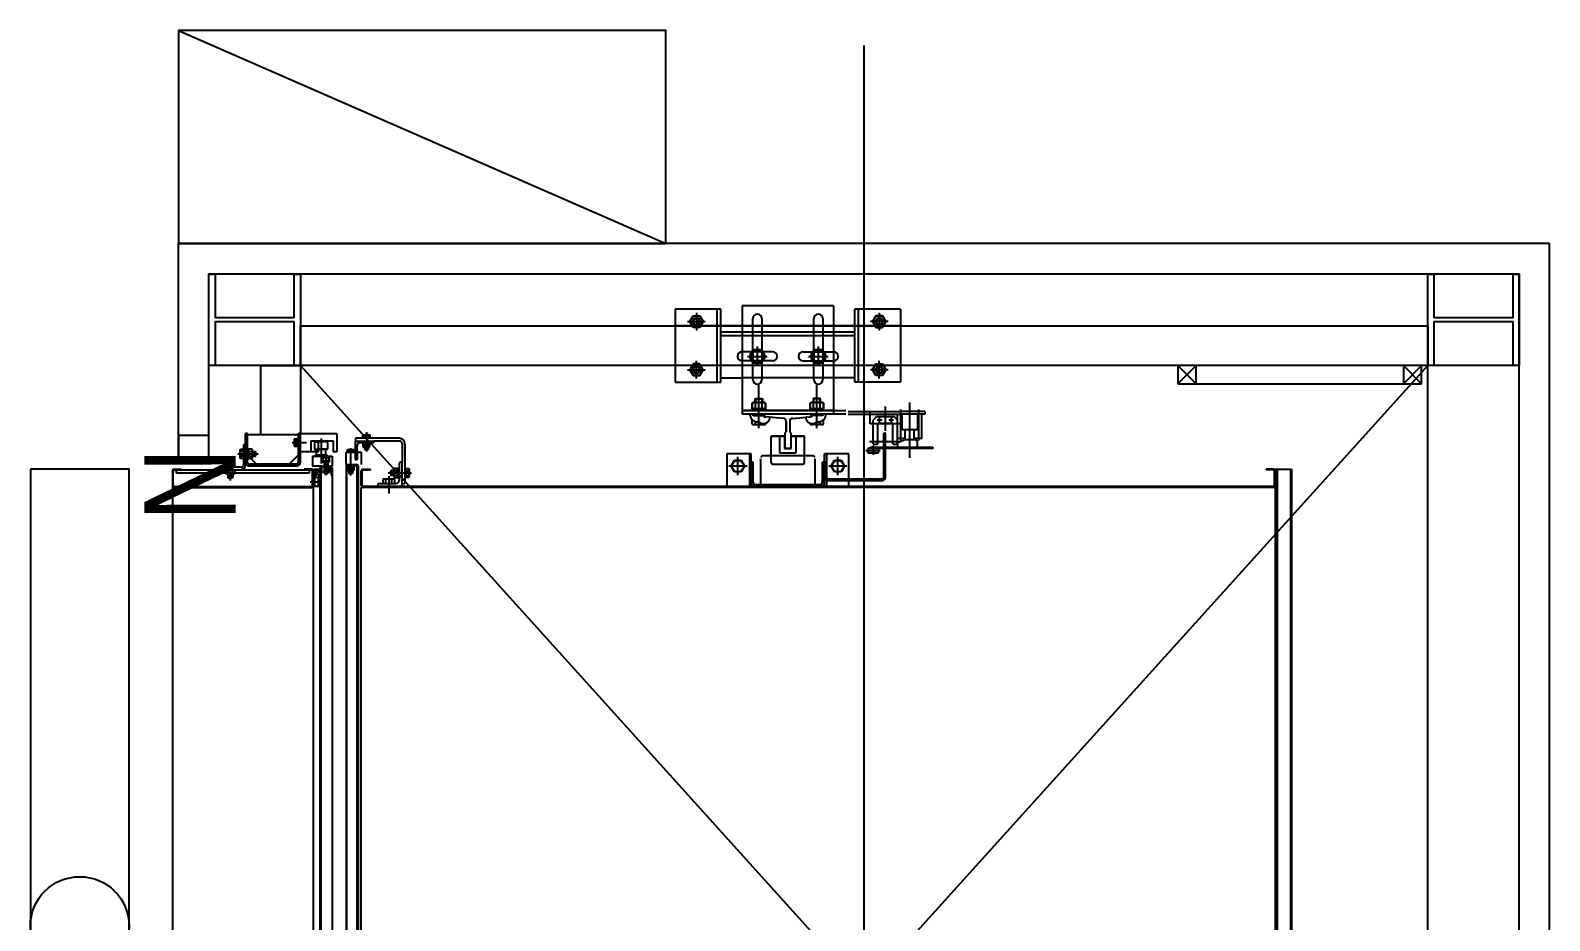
# Model space of a CAD drawing. Header units: millimetres. Extents: x -48783 to 40488, y 6477 to 32964.
# Drawn here: x 2090.7 to 2340, y 14845.9 to 14992 of the extents above; entities that cross this region are included whole.
import ezdxf
from ezdxf.enums import TextEntityAlignment as Align

# ---------------------------------------------------------------- set-up
doc = ezdxf.new("R2010")
doc.units = ezdxf.units.MM
doc.header["$LTSCALE"] = 100
for name, color, linetype in [('0-XREF', 7, 'Continuous'), ('188K-SM-06-F1-L20-ELEC-LIGHT-Y2257103$0$E-LIGHT(W)-N', 8, 'Continuous'), ('X-N-FAB-L20$0$08', 8, 'Continuous')]:
    doc.layers.add(name, color=color, linetype=linetype)
doc.styles.add('188K-SM-06-F1-L20-ELEC-LIGHT-Y2257103$0$Standard', font='arial.ttf')

# ---------------------------------------------------------------- blocks, each defined once
blk = doc.blocks.new('*U80')
at = {"ltscale": 600}
blk.add_lwpolyline([(75, 8.1), (-75, 8.1), (-75, -8.1), (75, -8.1)], close=True, dxfattribs=at)
blk.add_circle((0, 0), 8.1, dxfattribs=at)
at = {"style": '188K-SM-06-F1-L20-ELEC-LIGHT-Y2257103$0$Standard', "width": 0.8}
blk.add_text('N', height=15, rotation=360, dxfattribs=at).set_placement((78.5, -18.1), align=Align.MIDDLE_RIGHT)
blk = doc.blocks.new('188K-SM-06-F1-L20-ELEC-LIGHT-Y2257103')
at = {"layer": '188K-SM-06-F1-L20-ELEC-LIGHT-Y2257103$0$E-LIGHT(W)-N', "rotation": 90}
blk.add_blockref('*U80', (2098.8, 14845), dxfattribs=at)
blk = doc.blocks.new('X-N-FAB-L20$0$A$C1d07c4d4')
at = {"layer": 'X-N-FAB-L20$0$08'}
for p, q in [((2944.94, 4079.5), (2944.94, 4364.5)), ((2832.44, 4296.5), (2832.44, 4332)), ((3057.44, 4332), (2832.44, 4332)), ((3057.44, 4087), (3057.44, 4332)), ((2837.44, 4296.5), (2837.44, 4327)), ((3052.44, 4327), (2837.44, 4327)), ((3052.44, 4092), (3052.44, 4327)), ((2913.94, 4321.25), (2913.94, 4309.25)), ((2921.44, 4321.25), (2913.94, 4321.25)), ((2917.44, 4320.65), (2917.44, 4317.75)), ((2920.84, 4309.25), (2920.84, 4321.25)), ((2921.44, 4309.25), (2921.44, 4321.25)), ((2939.94, 4321.8), (2924.94, 4321.8)), ((2939.94, 4321.8), (2924.94, 4321.8)), ((2924.94, 4321.8), (2924.94, 4304)), ((2939.94, 4321.8), (2939.94, 4304)), ((2950.94, 4321.25), (2943.44, 4321.25)), ((2943.44, 4309.25), (2943.44, 4321.25)), ((2944.04, 4309.25), (2944.04, 4321.25)), ((2947.44, 4320.65), (2947.44, 4317.75)), ((2950.94, 4321.25), (2950.94, 4309.25)), ((2921.44, 4318.5), (2913.94, 4318.5)), ((2915.99, 4319.2), (2918.89, 4319.2)), ((2916.34, 4319.2), (2916.89, 4320.15)), ((2916.89, 4318.25), (2916.34, 4319.2)), ((2916.89, 4320.15), (2917.99, 4320.15)), ((2917.99, 4318.25), (2916.89, 4318.25)), ((2917.99, 4320.15), (2918.54, 4319.2)), ((2918.54, 4319.2), (2917.99, 4318.25)), ((2924.94, 4318.5), (2921.44, 4318.5)), ((2926.69, 4318.5), (2924.94, 4318.5)), ((2926.69, 4314.44), (2926.69, 4319.7)), ((2928.19, 4318.5), (2926.69, 4318.5)), ((2928.19, 4319.7), (2928.19, 4314.44)), ((2936.69, 4318.5), (2928.19, 4318.5)), ((2936.69, 4314.44), (2936.69, 4319.7)), ((2938.19, 4318.5), (2936.69, 4318.5)), ((2938.19, 4319.7), (2938.19, 4314.44)), ((2939.94, 4318.5), (2938.19, 4318.5)), ((2943.44, 4318.5), (2939.94, 4318.5)), ((2950.94, 4318.5), (2943.44, 4318.5)), ((2948.89, 4319.2), (2945.99, 4319.2)), ((2946.89, 4320.15), (2946.34, 4319.2)), ((2946.34, 4319.2), (2946.89, 4318.25)), ((2947.99, 4320.15), (2946.89, 4320.15)), ((2946.89, 4318.25), (2947.99, 4318.25)), ((2948.54, 4319.2), (2947.99, 4320.15)), ((2947.99, 4318.25), (2948.54, 4319.2)), ((2921.44, 4317.5), (2924.94, 4317.5)), ((2921.44, 4316.9), (2943.44, 4316.9)), ((2924.94, 4317.5), (2939.94, 4317.5)), ((2939.94, 4317.5), (2943.44, 4317.5)), ((2929.94, 4314.25), (2924.94, 4314.25)), ((2925.84, 4313.5), (2929.04, 4313.5)), ((2926.89, 4314.45), (2926.34, 4313.5)), ((2926.34, 4313.5), (2926.89, 4312.55)), ((2926.69, 4314.44), (2926.69, 4312.56)), ((2927.99, 4314.45), (2926.89, 4314.45)), ((2927.44, 4311.9), (2927.44, 4315.1)), ((2928.54, 4313.5), (2927.99, 4314.45)), ((2927.99, 4312.55), (2928.54, 4313.5)), ((2928.19, 4314.44), (2928.19, 4312.56)), ((2934.94, 4314.25), (2939.94, 4314.25)), ((2935.84, 4313.5), (2939.04, 4313.5)), ((2936.89, 4314.45), (2936.34, 4313.5)), ((2936.34, 4313.5), (2936.89, 4312.55)), ((2936.69, 4314.44), (2936.69, 4312.56)), ((2937.99, 4314.45), (2936.89, 4314.45)), ((2937.44, 4311.9), (2937.44, 4315.1)), ((2938.54, 4313.5), (2937.99, 4314.45)), ((2937.99, 4312.55), (2938.54, 4313.5)), ((2938.19, 4314.44), (2938.19, 4312.56)), ((3052.44, 4312), (2837.44, 4312)), ((2852.44, 4312), (3037.44, 4107)), ((2852.44, 4107), (3037.44, 4312)), ((2950.94, 4312), (2913.94, 4312)), ((2915.99, 4311.3), (2918.89, 4311.3)), ((2916.89, 4312.25), (2916.34, 4311.3)), ((2916.34, 4311.3), (2916.89, 4310.35)), ((2917.99, 4312.25), (2916.89, 4312.25)), ((2917.44, 4309.85), (2917.44, 4312.75)), ((2918.54, 4311.3), (2917.99, 4312.25)), ((2917.99, 4310.35), (2918.54, 4311.3)), ((2929.94, 4312.75), (2924.94, 4312.75)), ((2926.69, 4309.7), (2926.69, 4312.56)), ((2926.89, 4312.55), (2927.99, 4312.55)), ((2928.19, 4312.56), (2928.19, 4309.7)), ((2934.94, 4312.75), (2939.94, 4312.75)), ((2936.69, 4309.7), (2936.69, 4312.56)), ((2936.89, 4312.55), (2937.99, 4312.55)), ((2938.19, 4312.56), (2938.19, 4309.7)), ((2948.89, 4311.3), (2945.99, 4311.3)), ((2946.34, 4311.3), (2946.89, 4312.25)), ((2946.89, 4310.35), (2946.34, 4311.3)), ((2946.89, 4312.25), (2947.99, 4312.25)), ((2947.44, 4309.85), (2947.44, 4312.75)), ((2947.99, 4312.25), (2948.54, 4311.3)), ((2948.54, 4311.3), (2947.99, 4310.35)), ((2996.44, 4312), (2999.44, 4309)), ((2999.44, 4312), (2996.44, 4309)), ((2996.44, 4312), (2996.44, 4309)), ((2999.44, 4309), (2999.44, 4312)), ((3033.44, 4312), (3036.44, 4309)), ((3033.44, 4309), (3036.44, 4312)), ((3033.44, 4312), (3033.44, 4309)), ((3036.44, 4309), (3036.44, 4312)), ((3037.44, 4107), (3037.44, 4312)), ((2913.94, 4309.25), (2921.44, 4309.25)), ((2916.89, 4310.35), (2917.99, 4310.35)), ((2921.44, 4310), (2924.94, 4310)), ((2939.94, 4310), (2924.94, 4310)), ((2927.69, 4301.7), (2927.69, 4309)), ((2937.19, 4301.7), (2937.19, 4309)), ((2943.44, 4310), (2939.94, 4310)), ((2950.94, 4309.25), (2943.44, 4309.25)), ((2947.99, 4310.35), (2946.89, 4310.35)), ((2996.44, 4309), (3036.44, 4309)), ((2926.59, 4305.82), (2926.74, 4305.9)), ((2926.74, 4305.9), (2926.59, 4305.82)), ((2926.59, 4304.9), (2926.59, 4305.82)), ((2926.59, 4305.82), (2926.59, 4304.9)), ((2926.74, 4305.9), (2928.64, 4305.9)), ((2928.64, 4305.9), (2926.74, 4305.9)), ((2927.09, 4306.51), (2927.18, 4306.6)), ((2927.09, 4306.51), (2927.18, 4306.6)), ((2927.09, 4305.9), (2927.09, 4306.51)), ((2927.09, 4306.51), (2928.29, 4306.51)), ((2927.09, 4305.9), (2927.09, 4306.51)), ((2927.09, 4306.51), (2928.29, 4306.51)), ((2927.14, 4304.9), (2927.14, 4305.82)), ((2927.14, 4304.9), (2927.14, 4305.82)), ((2927.18, 4305.9), (2927.18, 4306.6)), ((2927.18, 4306.6), (2928.2, 4306.6)), ((2927.18, 4305.9), (2927.18, 4306.6)), ((2927.18, 4306.6), (2928.2, 4306.6)), ((2927.69, 4304.3), (2927.69, 4305.58)), ((2928.2, 4305.9), (2928.2, 4306.6)), ((2928.2, 4306.6), (2928.29, 4306.51)), ((2928.2, 4305.9), (2928.2, 4306.6)), ((2928.2, 4306.6), (2928.29, 4306.51)), ((2928.24, 4304.9), (2928.24, 4305.82)), ((2928.24, 4304.9), (2928.24, 4305.82)), ((2928.29, 4306.51), (2928.29, 4305.9)), ((2928.29, 4306.51), (2928.29, 4305.9)), ((2928.64, 4305.9), (2928.79, 4305.82)), ((2928.79, 4305.82), (2928.64, 4305.9)), ((2928.79, 4305.82), (2928.79, 4304.9)), ((2928.79, 4304.9), (2928.79, 4305.82)), ((2936.09, 4305.82), (2936.24, 4305.9)), ((2936.24, 4305.9), (2936.09, 4305.82)), ((2936.09, 4304.9), (2936.09, 4305.82)), ((2936.09, 4305.82), (2936.09, 4304.9)), ((2936.24, 4305.9), (2938.14, 4305.9)), ((2938.14, 4305.9), (2936.24, 4305.9)), ((2936.68, 4306.6), (2936.59, 4306.51)), ((2936.68, 4306.6), (2936.59, 4306.51)), ((2936.59, 4306.51), (2936.59, 4305.9)), ((2937.79, 4306.51), (2936.59, 4306.51)), ((2936.59, 4306.51), (2936.59, 4305.9)), ((2937.79, 4306.51), (2936.59, 4306.51)), ((2936.64, 4304.9), (2936.64, 4305.82)), ((2936.64, 4304.9), (2936.64, 4305.82)), ((2936.68, 4305.9), (2936.68, 4306.6)), ((2937.7, 4306.6), (2936.68, 4306.6)), ((2936.68, 4305.9), (2936.68, 4306.6)), ((2937.7, 4306.6), (2936.68, 4306.6)), ((2937.19, 4304.3), (2937.19, 4305.58)), ((2937.7, 4305.9), (2937.7, 4306.6)), ((2937.79, 4306.51), (2937.7, 4306.6)), ((2937.7, 4305.9), (2937.7, 4306.6)), ((2937.79, 4306.51), (2937.7, 4306.6)), ((2937.74, 4304.9), (2937.74, 4305.82)), ((2937.74, 4304.9), (2937.74, 4305.82)), ((2937.79, 4305.9), (2937.79, 4306.51)), ((2937.79, 4305.9), (2937.79, 4306.51)), ((2938.14, 4305.9), (2938.29, 4305.82)), ((2938.29, 4305.82), (2938.14, 4305.9)), ((2938.29, 4305.82), (2938.29, 4304.9)), ((2938.29, 4304.9), (2938.29, 4305.82)), ((2952.44, 4296.85), (2952.44, 4305.95)), ((2924.94, 4304.6), (2941.94, 4304.6)), ((2939.94, 4304.6), (2924.94, 4304.6)), ((2941.94, 4304), (2924.94, 4304)), ((2928.54, 4304), (2924.94, 4304)), ((2928.79, 4304.9), (2926.59, 4304.9)), ((2926.59, 4304.9), (2928.79, 4304.9)), ((2926.59, 4302.39), (2926.59, 4303.1)), ((2926.59, 4302.39), (2926.59, 4303.1)), ((2926.61, 4304.9), (2926.61, 4304.6)), ((2926.61, 4304.6), (2926.61, 4304.9)), ((2926.63, 4303.93), (2926.66, 4303.89)), ((2926.63, 4303.93), (2926.66, 4303.89)), ((2926.83, 4303.8), (2928.49, 4303.8)), ((2926.83, 4303.8), (2928.49, 4303.8)), ((2927.09, 4303.8), (2927.09, 4304)), ((2927.09, 4303.8), (2927.09, 4304)), ((2927.18, 4303.8), (2927.18, 4304)), ((2927.18, 4303.8), (2927.18, 4304)), ((2927.84, 4304.9), (2927.54, 4304.6)), ((2927.84, 4304.9), (2927.54, 4304.6)), ((2928.2, 4303.8), (2928.2, 4304)), ((2928.2, 4303.8), (2928.2, 4304)), ((2928.29, 4304), (2928.29, 4303.8)), ((2928.29, 4304), (2928.29, 4303.8)), ((2928.49, 4303.7), (2928.49, 4303.8)), ((2928.49, 4303.7), (2928.49, 4303.8)), ((2928.54, 4303.87), (2928.54, 4304)), ((2936.34, 4304), (2928.54, 4304)), ((2928.54, 4303.87), (2928.54, 4304)), ((2928.58, 4303.6), (2928.81, 4303.58)), ((2928.58, 4303.6), (2928.81, 4303.58)), ((2928.76, 4304.6), (2928.76, 4304.9)), ((2928.76, 4304.9), (2928.76, 4304.6)), ((2931.68, 4303.32), (2928.81, 4303.58)), ((2931.68, 4303.32), (2928.81, 4303.58)), ((2933.2, 4303.32), (2936.07, 4303.58)), ((2933.2, 4303.32), (2936.07, 4303.58)), ((2936.3, 4303.6), (2936.07, 4303.58)), ((2936.3, 4303.6), (2936.07, 4303.58)), ((2938.29, 4304.9), (2936.09, 4304.9)), ((2936.09, 4304.9), (2938.29, 4304.9)), ((2936.11, 4304.9), (2936.11, 4304.6)), ((2936.11, 4304.6), (2936.11, 4304.9)), ((2936.34, 4303.87), (2936.34, 4304)), ((2939.94, 4304), (2936.34, 4304)), ((2936.34, 4303.87), (2936.34, 4304)), ((2936.39, 4303.7), (2936.39, 4303.8)), ((2938.05, 4303.8), (2936.39, 4303.8)), ((2936.39, 4303.7), (2936.39, 4303.8)), ((2938.05, 4303.8), (2936.39, 4303.8)), ((2936.59, 4304), (2936.59, 4303.8)), ((2936.59, 4304), (2936.59, 4303.8)), ((2936.68, 4303.8), (2936.68, 4304)), ((2936.68, 4303.8), (2936.68, 4304)), ((2937.34, 4304.9), (2937.04, 4304.6)), ((2937.34, 4304.9), (2937.04, 4304.6)), ((2937.7, 4303.8), (2937.7, 4304)), ((2937.7, 4303.8), (2937.7, 4304)), ((2937.79, 4303.8), (2937.79, 4304)), ((2937.79, 4303.8), (2937.79, 4304)), ((2938.25, 4303.93), (2938.22, 4303.89)), ((2938.25, 4303.93), (2938.22, 4303.89)), ((2938.26, 4304.6), (2938.26, 4304.9)), ((2938.26, 4304.9), (2938.26, 4304.6)), ((2938.29, 4302.39), (2938.29, 4303.1)), ((2938.29, 4302.39), (2938.29, 4303.1)), ((2942.34, 4304.45), (2950.94, 4304.45)), ((2942.34, 4304), (2950.94, 4304)), ((2945.94, 4302.45), (2945.94, 4304.45)), ((2946.94, 4303.55), (2946.44, 4303.05)), ((2946.44, 4299.15), (2946.44, 4303.05)), ((2949.94, 4303.55), (2946.94, 4303.55)), ((2947.89, 4303.05), (2947.09, 4303.05)), ((2947.49, 4302.65), (2947.49, 4303.45)), ((2948.44, 4301.3), (2948.44, 4305.25)), ((2949.79, 4303.05), (2948.99, 4303.05)), ((2949.39, 4303.45), (2949.39, 4302.65)), ((2950.44, 4303.05), (2949.94, 4303.55)), ((2950.44, 4300), (2950.44, 4304)), ((2950.93, 4304.75), (2950.93, 4299.7)), ((2954.94, 4304.45), (2950.94, 4304.45)), ((2954.94, 4304), (2950.94, 4304)), ((2951.17, 4301.46), (2951.17, 4304)), ((2953.71, 4304), (2953.71, 4301.46)), ((2953.95, 4299.7), (2953.95, 4304.75)), ((2954.44, 4300), (2954.44, 4304)), ((2954.94, 4304.45), (2954.94, 4304)), ((2843.44, 4296.14), (2843.44, 4300.85)), ((2843.76, 4300.85), (2843.44, 4300.85)), ((2843.76, 4296.14), (2843.76, 4300.85)), ((2852.12, 4300.62), (2843.76, 4300.62)), ((2852.12, 4296.14), (2852.12, 4300.85)), ((2852.44, 4300.85), (2852.12, 4300.85)), ((2852.44, 4296.14), (2852.44, 4300.85)), ((2852.44, 4300.85), (2858.44, 4300.85)), ((2858.44, 4300.85), (2858.44, 4297.85)), ((2862.71, 4300.57), (2862.79, 4300.61)), ((2862.71, 4300.21), (2862.71, 4300.57)), ((2862.79, 4300.61), (2863.79, 4300.61)), ((2863, 4300.21), (2863, 4300.57)), ((2863.29, 4301.04), (2863.29, 4297.91)), ((2863.58, 4300.21), (2863.58, 4300.57)), ((2863.79, 4300.61), (2863.87, 4300.57)), ((2863.87, 4300.57), (2863.87, 4300.21)), ((2926.59, 4302.38), (2926.74, 4302.3)), ((2926.59, 4302.38), (2926.74, 4302.3)), ((2926.74, 4302.3), (2928.64, 4302.3)), ((2926.74, 4302.3), (2928.64, 4302.3)), ((2927.14, 4302.38), (2927.14, 4302.78)), ((2927.14, 4302.38), (2927.14, 4302.78)), ((2928.24, 4302.39), (2928.24, 4302.49)), ((2928.24, 4302.39), (2928.24, 4302.49)), ((2928.64, 4302.3), (2928.79, 4302.38)), ((2928.64, 4302.3), (2928.79, 4302.38)), ((2928.79, 4302.54), (2928.79, 4302.39)), ((2928.79, 4302.54), (2928.79, 4302.39)), ((2931.94, 4300.9), (2932.14, 4301.1)), ((2931.94, 4300.9), (2932.14, 4301.1)), ((2931.94, 4300.9), (2931.94, 4298.4)), ((2932.14, 4301.1), (2932.14, 4302.83)), ((2932.14, 4302.83), (2932.14, 4301.1)), ((2932.74, 4302.83), (2932.74, 4301.1)), ((2932.74, 4302.83), (2932.74, 4301.1)), ((2932.94, 4300.9), (2932.74, 4301.1)), ((2932.94, 4300.9), (2932.74, 4301.1)), ((2932.94, 4300.9), (2932.94, 4298.4)), ((2936.09, 4302.54), (2936.09, 4302.39)), ((2936.09, 4302.54), (2936.09, 4302.39)), ((2936.24, 4302.3), (2936.09, 4302.38)), ((2936.24, 4302.3), (2936.09, 4302.38)), ((2938.14, 4302.3), (2936.24, 4302.3)), ((2938.14, 4302.3), (2936.24, 4302.3)), ((2936.64, 4302.39), (2936.64, 4302.49)), ((2936.64, 4302.39), (2936.64, 4302.49)), ((2937.74, 4302.38), (2937.74, 4302.78)), ((2937.74, 4302.38), (2937.74, 4302.78)), ((2938.29, 4302.38), (2938.14, 4302.3)), ((2938.29, 4302.38), (2938.14, 4302.3)), ((2950.94, 4302.45), (2945.94, 4302.45)), ((2947.19, 4299.15), (2947.19, 4302.25)), ((2947.49, 4302.55), (2949.39, 4302.55)), ((2948.44, 4300.9), (2948.21, 4300.9)), ((2948.21, 4293.61), (2948.21, 4300.9)), ((2948.44, 4293.61), (2948.44, 4300.9)), ((2949.69, 4299.15), (2949.69, 4302.25)), ((2953.71, 4301.46), (2951.17, 4301.46)), ((2951.69, 4299.8), (2951.69, 4301.46)), ((2953.19, 4299.8), (2953.19, 4301.46)), ((2842.57, 4298.15), (2842.63, 4298.25)), ((2842.57, 4296.85), (2842.57, 4298.15)), ((2842.63, 4298.25), (2843.12, 4298.25)), ((2843.12, 4299), (2843.12, 4295.64)), ((2843.44, 4299), (2843.12, 4299)), ((2843.76, 4298.27), (2843.96, 4298.27)), ((2843.96, 4298.27), (2843.96, 4296.73)), ((2844.55, 4298.25), (2843.96, 4298.25)), ((2844.61, 4298.15), (2844.55, 4298.25)), ((2844.61, 4296.85), (2844.61, 4298.15)), ((2851.11, 4299.35), (2853.44, 4299.35)), ((2851.45, 4299.93), (2851.41, 4299.85)), ((2851.41, 4299.85), (2851.41, 4298.85)), ((2851.41, 4298.85), (2851.45, 4298.77)), ((2851.81, 4299.93), (2851.45, 4299.93)), ((2851.81, 4299.64), (2851.45, 4299.64)), ((2851.81, 4299.06), (2851.45, 4299.06)), ((2851.45, 4298.77), (2851.81, 4298.77)), ((2851.81, 4299.96), (2851.81, 4298.74)), ((2851.96, 4299.96), (2851.81, 4299.96)), ((2851.81, 4299.42), (2851.96, 4299.27)), ((2851.81, 4298.74), (2851.96, 4298.74)), ((2851.96, 4299.97), (2851.96, 4298.72)), ((2852.12, 4299.97), (2851.96, 4299.97)), ((2851.96, 4298.72), (2852.12, 4298.72)), ((2854.16, 4299.65), (2855.44, 4299.65)), ((2854.16, 4299.65), (2854.16, 4297.85)), ((2854.74, 4299.35), (2854.74, 4298.35)), ((2854.84, 4299.45), (2855.44, 4299.45)), ((2854.84, 4298.25), (2855.44, 4298.25)), ((2854.99, 4299.5), (2855.44, 4299.5)), ((2854.99, 4299.5), (2854.99, 4299.45)), ((2854.99, 4298.2), (2854.99, 4298.25)), ((2854.99, 4298.2), (2855.44, 4298.2)), ((2855.04, 4298.2), (2855.04, 4297.85)), ((2855.44, 4299.65), (2857.84, 4299.65)), ((2855.44, 4297.85), (2855.44, 4299.65)), ((2856.69, 4299.5), (2855.44, 4299.5)), ((2856.84, 4299.45), (2855.44, 4299.45)), ((2856.84, 4298.25), (2855.44, 4298.25)), ((2856.69, 4298.2), (2855.44, 4298.2)), ((2855.84, 4300), (2855.84, 4295.9)), ((2856.64, 4297.35), (2856.64, 4298.2)), ((2856.69, 4299.45), (2856.69, 4299.5)), ((2856.69, 4298.2), (2856.69, 4298.25)), ((2856.94, 4298.35), (2856.94, 4299.35)), ((2857.84, 4299.65), (2857.84, 4297.85)), ((2860.19, 4298.15), (2860.11, 4298.11)), ((2860.11, 4298.11), (2860.11, 4297.75)), ((2861.19, 4298.15), (2860.19, 4298.15)), ((2860.4, 4297.75), (2860.4, 4298.11)), ((2860.69, 4298.45), (2860.69, 4293.95)), ((2860.98, 4297.75), (2860.98, 4298.11)), ((2861.27, 4298.11), (2861.19, 4298.15)), ((2861.27, 4297.75), (2861.27, 4298.11)), ((2868.69, 4300.05), (2861.49, 4300.05)), ((2861.49, 4300.05), (2861.49, 4299.6)), ((2861.49, 4296.6), (2861.49, 4299.6)), ((2861.49, 4299.6), (2864.49, 4299.6)), ((2861.79, 4296.8), (2861.79, 4298.9)), ((2864.29, 4299.3), (2862.19, 4299.3)), ((2862.66, 4300.21), (2862.66, 4300.05)), ((2863.91, 4300.21), (2862.66, 4300.21)), ((2862.68, 4299.15), (2862.68, 4299.3)), ((2863.9, 4299.15), (2862.68, 4299.15)), ((2862.71, 4299.15), (2862.71, 4298.69)), ((2862.71, 4298.69), (2862.79, 4298.65)), ((2862.79, 4298.65), (2863.79, 4298.65)), ((2862.99, 4298.65), (2862.99, 4298.26)), ((2862.99, 4298.26), (2863.59, 4298.26)), ((2862.99, 4298.26), (2863.04, 4298.21)), ((2863, 4299.15), (2863, 4298.69)), ((2863.04, 4298.65), (2863.04, 4298.21)), ((2863.04, 4298.21), (2863.54, 4298.21)), ((2863.21, 4299.15), (2863.36, 4299.3)), ((2863.54, 4298.65), (2863.54, 4298.21)), ((2863.59, 4298.26), (2863.54, 4298.21)), ((2863.58, 4299.15), (2863.58, 4298.69)), ((2863.59, 4298.65), (2863.59, 4298.26)), ((2863.79, 4298.65), (2863.87, 4298.69)), ((2863.87, 4298.69), (2863.87, 4299.15)), ((2863.9, 4299.3), (2863.9, 4299.15)), ((2863.91, 4300.05), (2863.91, 4300.21)), ((2868.69, 4299.6), (2864.49, 4299.6)), ((2864.49, 4299.5), (2864.49, 4299.6)), ((2869.14, 4299.15), (2869.14, 4296.15)), ((2869.59, 4299.15), (2869.59, 4292.65)), ((2931.89, 4300.4), (2929.69, 4300.4)), ((2929.69, 4297.2), (2929.69, 4300.4)), ((2929.69, 4300.4), (2931.89, 4300.4)), ((2931.14, 4297.6), (2931.14, 4300.4)), ((2931.89, 4300.4), (2931.89, 4298.35)), ((2931.89, 4298.35), (2932.99, 4298.35)), ((2932.94, 4298.4), (2931.94, 4298.4)), ((2935.19, 4300.4), (2932.99, 4300.4)), ((2932.99, 4298.35), (2932.99, 4300.4)), ((2932.99, 4300.4), (2935.19, 4300.4)), ((2933.74, 4300.4), (2933.74, 4297.6)), ((2935.19, 4297.2), (2935.19, 4300.4)), ((2947.61, 4298), (2945.26, 4298)), ((2948.21, 4298.35), (2945.56, 4298.35)), ((2945.56, 4298.35), (2945.56, 4297.65)), ((2951.04, 4299.45), (2945.84, 4299.45)), ((2945.94, 4298.58), (2948.21, 4298.58)), ((2945.94, 4298.35), (2945.94, 4298.58)), ((2946.44, 4298.88), (2946.44, 4297.35)), ((2947.09, 4299.05), (2946.54, 4299.05)), ((2947.31, 4297.65), (2947.31, 4298.35)), ((2948.44, 4298.58), (2956.24, 4298.58)), ((2956.24, 4298.35), (2948.44, 4298.35)), ((2950.34, 4299.05), (2949.79, 4299.05)), ((2950.44, 4299.15), (2950.44, 4300)), ((2951.69, 4300), (2950.44, 4300)), ((2951.69, 4299.8), (2950.44, 4299.3)), ((2950.44, 4299.15), (2950.44, 4298.58)), ((2953.34, 4299.8), (2951.69, 4299.8)), ((2954.44, 4300), (2953.19, 4300)), ((2953.64, 4299.5), (2953.64, 4298.58)), ((2956.24, 4298.58), (2956.24, 4298.35)), ((2832.44, 4296.5), (2837.44, 4296.5)), ((2840.17, 4295.52), (2840.17, 4295.32)), ((2841.71, 4295.52), (2840.17, 4295.52)), ((2840.29, 4296.07), (2840.19, 4296.01)), ((2840.19, 4296.01), (2840.19, 4295.52)), ((2841.59, 4296.07), (2840.29, 4296.07)), ((2840.56, 4295.52), (2840.56, 4296.01)), ((2841.04, 4295.52), (2840.84, 4295.32)), ((2840.94, 4296.47), (2840.94, 4293.12)), ((2841.32, 4295.52), (2841.32, 4296.01)), ((2841.69, 4296.01), (2841.59, 4296.07)), ((2841.69, 4295.52), (2841.69, 4296.01)), ((2841.71, 4295.32), (2841.71, 4295.52)), ((2842.17, 4297.5), (2845.52, 4297.5)), ((2842.63, 4296.75), (2842.57, 4296.85)), ((2843.12, 4297.88), (2842.63, 4297.88)), ((2843.12, 4297.12), (2842.63, 4297.12)), ((2843.12, 4296.75), (2842.63, 4296.75)), ((2843.44, 4295.64), (2843.44, 4296.14)), ((2843.96, 4297.4), (2843.76, 4297.6)), ((2845.26, 4295.82), (2843.76, 4297.32)), ((2843.96, 4296.73), (2843.76, 4296.73)), ((2843.96, 4297.88), (2844.55, 4297.88)), ((2843.96, 4297.12), (2844.55, 4297.12)), ((2843.96, 4296.75), (2844.55, 4296.75)), ((2851.8, 4295.82), (2844.08, 4295.82)), ((2851.8, 4295.5), (2844.08, 4295.5)), ((2844.55, 4296.75), (2844.61, 4296.85)), ((2844.61, 4297.9), (2845.05, 4297.9)), ((2844.61, 4297.83), (2845.12, 4297.83)), ((2844.61, 4297.17), (2845.12, 4297.17)), ((2844.61, 4297.1), (2845.05, 4297.1)), ((2845.05, 4297.1), (2845.05, 4297.9)), ((2845.05, 4297.9), (2845.12, 4297.83)), ((2845.05, 4297.1), (2845.12, 4297.17)), ((2845.12, 4297.17), (2845.12, 4297.83)), ((2852.12, 4297.32), (2850.62, 4295.82)), ((2855.44, 4297.85), (2852.44, 4297.85)), ((2854.44, 4297.1), (2854.44, 4295.5)), ((2854.44, 4297.1), (2857.64, 4297.1)), ((2855.94, 4295.5), (2854.44, 4295.5)), ((2854.92, 4297.35), (2856.76, 4297.35)), ((2854.92, 4297.1), (2854.92, 4297.35)), ((2855.04, 4297.85), (2855.04, 4297.35)), ((2855.71, 4297.1), (2855.96, 4297.35)), ((2855.94, 4295.5), (2857.34, 4295.5)), ((2856.09, 4297.1), (2856.09, 4296.15)), ((2857.19, 4296.15), (2856.09, 4296.15)), ((2856.2, 4296.9), (2856.14, 4296.84)), ((2856.14, 4296.84), (2856.14, 4296.15)), ((2857.14, 4296.84), (2856.14, 4296.84)), ((2857.14, 4296.3), (2856.14, 4296.3)), ((2857.08, 4296.9), (2856.2, 4296.9)), ((2856.34, 4296.15), (2856.34, 4294.45)), ((2856.34, 4296.15), (2856.39, 4295.95)), ((2856.34, 4295.95), (2856.94, 4295.95)), ((2856.39, 4295.95), (2856.39, 4294.45)), ((2856.71, 4296.3), (2856.56, 4296.15)), ((2856.64, 4297.2), (2856.64, 4294)), ((2856.76, 4297.35), (2856.76, 4297.1)), ((2856.94, 4296.15), (2856.89, 4295.95)), ((2856.89, 4295.95), (2856.89, 4294.45)), ((2856.94, 4296.15), (2856.94, 4294.45)), ((2857.14, 4296.84), (2857.08, 4296.9)), ((2857.14, 4296.15), (2857.14, 4296.84)), ((2857.19, 4297.1), (2857.19, 4296.15)), ((2857.64, 4295.5), (2857.34, 4295.5)), ((2857.64, 4297.1), (2857.64, 4295.5)), ((2858.44, 4297.85), (2857.84, 4297.85)), ((2859.94, 4297.75), (2861.44, 4297.75)), ((2859.94, 4295.75), (2859.94, 4297.75)), ((2859.94, 4295.45), (2859.94, 4148.55)), ((2860.08, 4295.45), (2860.08, 4295.3)), ((2860.09, 4148.55), (2860.09, 4295.45)), ((2860.24, 4295.75), (2861.64, 4295.75)), ((2860.24, 4295.6), (2861.64, 4295.6)), ((2860.61, 4295.3), (2860.76, 4295.45)), ((2861.3, 4295.3), (2861.3, 4295.45)), ((2861.44, 4297.75), (2861.44, 4296.55)), ((2861.44, 4296.55), (2861.84, 4296.55)), ((2861.59, 4296.6), (2861.49, 4296.6)), ((2861.79, 4148.55), (2861.79, 4295.45)), ((2861.84, 4297.75), (2862.44, 4297.75)), ((2861.84, 4296.55), (2861.84, 4297.75)), ((2861.94, 4295.45), (2861.94, 4148.55)), ((2862.44, 4297.75), (2862.44, 4295.75)), ((2868.64, 4295.85), (2868.64, 4293.1)), ((2868.94, 4296.15), (2869.14, 4296.15)), ((2869.14, 4292.15), (2869.14, 4296.15)), ((2922.44, 4297.5), (2922.44, 4292.15)), ((2926.44, 4297.5), (2922.44, 4297.5)), ((2925.74, 4295.5), (2922.74, 4295.5)), ((2923.14, 4295.5), (2923.69, 4296.45)), ((2923.69, 4294.55), (2923.14, 4295.5)), ((2923.69, 4296.45), (2924.79, 4296.45)), ((2924.24, 4294), (2924.24, 4297)), ((2924.79, 4296.45), (2925.34, 4295.5)), ((2925.34, 4295.5), (2924.79, 4294.55)), ((2926.12, 4297.5), (2926.12, 4292.15)), ((2926.44, 4292.15), (2926.44, 4297.5)), ((2926.76, 4296.15), (2926.44, 4296.15)), ((2926.76, 4292.79), (2926.76, 4296.15)), ((2927.94, 4296.7), (2927.94, 4293.15)), ((2936.44, 4297.2), (2928.44, 4297.2)), ((2929.69, 4296.1), (2929.69, 4297.2)), ((2929.99, 4295.8), (2934.89, 4295.8)), ((2933.74, 4297.6), (2931.14, 4297.6)), ((2935.19, 4296.1), (2935.19, 4297.2)), ((2936.94, 4293.15), (2936.94, 4296.7)), ((2938.12, 4292.79), (2938.12, 4296.15)), ((2938.44, 4296.15), (2938.12, 4296.15)), ((2942.44, 4297.5), (2938.44, 4297.5)), ((2938.44, 4292.15), (2938.44, 4297.5)), ((2938.67, 4296.15), (2938.44, 4296.15)), ((2938.67, 4293.61), (2938.67, 4296.15)), ((2938.76, 4297.5), (2938.76, 4292.15)), ((2942.14, 4295.5), (2939.14, 4295.5)), ((2939.54, 4295.5), (2940.09, 4296.45)), ((2940.09, 4294.55), (2939.54, 4295.5)), ((2940.09, 4296.45), (2941.19, 4296.45)), ((2940.64, 4294), (2940.64, 4297)), ((2941.19, 4296.45), (2941.74, 4295.5)), ((2941.74, 4295.5), (2941.19, 4294.55)), ((2942.44, 4292.15), (2942.44, 4297.5)), ((2945.56, 4297.65), (2947.31, 4297.65)), ((2831.44, 4294.7), (2831.44, 4149.3)), ((2831.59, 4292.3), (2831.59, 4294.7)), ((2831.74, 4295), (2832.94, 4295)), ((2831.74, 4295), (2832.94, 4295)), ((2831.74, 4295), (2832.94, 4295)), ((2831.74, 4294.85), (2854.29, 4294.85)), ((2832.14, 4294.35), (2832.14, 4294.85)), ((2853.89, 4294.35), (2832.14, 4294.35)), ((2832.94, 4294.85), (2832.94, 4295)), ((2839.44, 4295.32), (2839.44, 4295)), ((2842.8, 4295.32), (2839.44, 4295.32)), ((2840.19, 4294.26), (2840.19, 4294.85)), ((2840.29, 4294.2), (2840.19, 4294.26)), ((2841.59, 4294.2), (2840.29, 4294.2)), ((2840.54, 4294.2), (2840.54, 4293.59)), ((2841.34, 4293.59), (2840.54, 4293.59)), ((2840.54, 4293.59), (2840.61, 4293.52)), ((2840.56, 4294.85), (2840.56, 4294.26)), ((2840.61, 4294.2), (2840.61, 4293.52)), ((2841.27, 4293.52), (2840.61, 4293.52)), ((2841.27, 4294.2), (2841.27, 4293.52)), ((2841.34, 4293.59), (2841.27, 4293.52)), ((2841.32, 4294.85), (2841.32, 4294.26)), ((2841.34, 4294.2), (2841.34, 4293.59)), ((2841.69, 4294.26), (2841.59, 4294.2)), ((2841.69, 4294.85), (2841.69, 4294.26)), ((2854.29, 4295), (2853.09, 4295)), ((2853.09, 4294.85), (2853.09, 4295)), ((2853.89, 4294.85), (2853.89, 4294.35)), ((2854.44, 4292.3), (2854.44, 4294.7)), ((2854.59, 4149.3), (2854.59, 4294.7)), ((2855.64, 4294.85), (2854.74, 4293.65)), ((2854.74, 4294.7), (2854.74, 4292.15)), ((2854.74, 4293.65), (2855.64, 4293.65)), ((2855.64, 4293.65), (2854.78, 4294.81)), ((2854.89, 4295), (2855.49, 4295)), ((2854.89, 4294.85), (2855.64, 4294.85)), ((2855.34, 4293.65), (2855.34, 4292.15)), ((2855.49, 4295), (2855.49, 4294.85)), ((2855.64, 4295.2), (2855.64, 4148.8)), ((2855.79, 4295.2), (2855.79, 4148.8)), ((2857.34, 4295.35), (2855.94, 4295.35)), ((2855.99, 4294.45), (2855.99, 4295.35)), ((2855.99, 4294.45), (2855.99, 4295.35)), ((2857.29, 4294.45), (2855.99, 4294.45)), ((2857.29, 4294.45), (2855.99, 4294.45)), ((2856.34, 4294.45), (2856.34, 4294.35)), ((2856.34, 4294.35), (2856.94, 4294.35)), ((2856.34, 4294.35), (2856.39, 4294.3)), ((2856.39, 4294.45), (2856.39, 4294.3)), ((2856.39, 4294.3), (2856.89, 4294.3)), ((2856.89, 4294.45), (2856.89, 4294.3)), ((2856.94, 4294.35), (2856.89, 4294.3)), ((2856.94, 4294.45), (2856.94, 4294.35)), ((2857.29, 4295.35), (2857.29, 4294.45)), ((2857.29, 4295.35), (2857.29, 4294.45)), ((2857.49, 4295.2), (2857.49, 4294)), ((2857.49, 4294), (2857.64, 4294)), ((2857.64, 4295.2), (2857.64, 4148.8)), ((2860.08, 4295.3), (2861.3, 4295.3)), ((2860.11, 4295.3), (2860.11, 4294.84)), ((2860.11, 4294.84), (2860.19, 4294.8)), ((2860.19, 4294.8), (2861.19, 4294.8)), ((2860.39, 4294.8), (2860.39, 4294.3)), ((2860.99, 4294.3), (2860.39, 4294.3)), ((2860.39, 4294.3), (2860.44, 4294.25)), ((2860.4, 4295.3), (2860.4, 4294.84)), ((2860.44, 4294.8), (2860.44, 4294.25)), ((2860.94, 4294.25), (2860.44, 4294.25)), ((2860.94, 4294.8), (2860.94, 4294.25)), ((2860.99, 4294.3), (2860.94, 4294.25)), ((2860.98, 4295.3), (2860.98, 4294.84)), ((2860.99, 4294.8), (2860.99, 4294.3)), ((2861.19, 4294.8), (2861.27, 4294.84)), ((2861.27, 4294.84), (2861.27, 4295.3)), ((2862.44, 4292.3), (2862.44, 4294.7)), ((2862.59, 4292.3), (2862.59, 4294.7)), ((2862.74, 4295), (2863.94, 4295)), ((2862.74, 4294.85), (2863.94, 4294.85)), ((2863.94, 4294.85), (2863.94, 4295)), ((2866.09, 4293.35), (2865.96, 4293.27)), ((2865.96, 4293.27), (2865.96, 4292.65)), ((2867.79, 4293.35), (2866.09, 4293.35)), ((2866.45, 4292.65), (2866.45, 4293.27)), ((2870.7, 4294.35), (2866.85, 4294.35)), ((2866.94, 4293.85), (2866.94, 4291)), ((2867.32, 4294.75), (2867.25, 4294.68)), ((2867.79, 4294.68), (2867.25, 4294.68)), ((2867.25, 4294.68), (2867.25, 4294.02)), ((2867.79, 4294.02), (2867.25, 4294.02)), ((2867.32, 4293.95), (2867.25, 4294.02)), ((2867.79, 4294.75), (2867.32, 4294.75)), ((2867.32, 4294.75), (2867.32, 4293.95)), ((2867.79, 4293.95), (2867.32, 4293.95)), ((2867.43, 4292.65), (2867.43, 4293.27)), ((2867.85, 4295.1), (2867.79, 4295)), ((2867.79, 4295), (2867.79, 4293.7)), ((2867.79, 4293.7), (2867.85, 4293.6)), ((2867.92, 4293.27), (2867.79, 4293.35)), ((2868.44, 4295.1), (2867.85, 4295.1)), ((2868.44, 4294.73), (2867.85, 4294.73)), ((2868.44, 4293.97), (2867.85, 4293.97)), ((2867.85, 4293.6), (2868.44, 4293.6)), ((2867.92, 4292.65), (2867.92, 4293.27)), ((2868.44, 4295.12), (2868.64, 4295.12)), ((2868.44, 4293.58), (2868.44, 4295.12)), ((2868.44, 4294.45), (2868.64, 4294.25)), ((2868.64, 4293.58), (2868.44, 4293.58)), ((2869.59, 4295.2), (2869.75, 4295.2)), ((2869.75, 4293.5), (2869.59, 4293.5)), ((2869.75, 4295.2), (2869.75, 4293.5)), ((2869.75, 4295.1), (2870.24, 4295.1)), ((2869.75, 4294.73), (2870.24, 4294.73)), ((2869.75, 4293.97), (2870.24, 4293.97)), ((2870.24, 4293.6), (2869.75, 4293.6)), ((2870.24, 4295.1), (2870.3, 4295)), ((2870.3, 4293.7), (2870.24, 4293.6)), ((2870.3, 4295), (2870.3, 4293.7)), ((2924.79, 4294.55), (2923.69, 4294.55)), ((2927.94, 4293.05), (2927.94, 4292.15)), ((2936.94, 4292.15), (2936.94, 4293.05)), ((2938.9, 4293.38), (2947.98, 4293.38)), ((2938.9, 4293.15), (2947.98, 4293.15)), ((2941.19, 4294.55), (2940.09, 4294.55)), ((3012.14, 4295), (3010.94, 4295)), ((3010.94, 4295), (3010.94, 4294.85)), ((3012.14, 4294.85), (3010.94, 4294.85)), ((3012.29, 4292.3), (3012.29, 4294.7)), ((3012.44, 4295), (3015.09, 4295)), ((3012.44, 4295), (3012.44, 4149)), ((3012.44, 4149.3), (3012.44, 4294.7)), ((3012.59, 4295), (3012.59, 4149)), ((3012.74, 4295), (3012.74, 4149)), ((3014.94, 4295), (3014.94, 4149)), ((3015.09, 4295), (3015.09, 4149)), ((2831.74, 4292.15), (2854.29, 4292.15)), ((2831.74, 4292), (2854.29, 4292)), ((2854.04, 4292.9), (2855.84, 4292.9)), ((2855.64, 4292.15), (2854.59, 4292.15)), ((2862.44, 4152), (2862.44, 4292)), ((2862.44, 4292), (2862.74, 4292)), ((3012.14, 4292.15), (2862.74, 4292.15)), ((3012.14, 4292), (2862.74, 4292)), ((2865.14, 4292.35), (2865.14, 4292.15)), ((2865.44, 4292.65), (2868.19, 4292.65)), ((2869.14, 4292.65), (2869.59, 4292.65)), ((2927.08, 4292.47), (2937.8, 4292.47))]:
    blk.add_line(p, q, dxfattribs=at)
for points in [[(2832.44, 4367), (2912.44, 4332), (2912.44, 4367), (2832.44, 4367), (2832.44, 4332), (2912.44, 4332)], [(2845.94, 4300.62), (2845.94, 4312), (2852.44, 4312), (2852.44, 4300.85)]]:
    blk.add_lwpolyline(points, dxfattribs=at)
for points in [[(2837.44, 4312), (2837.44, 4327), (2838.44, 4327), (2838.44, 4319.85), (2851.44, 4319.85), (2851.44, 4327), (2852.44, 4327), (2852.44, 4312), (2851.44, 4312), (2851.44, 4319.15), (2838.44, 4319.15), (2838.44, 4312)], [(3037.44, 4312), (3037.44, 4327), (3038.44, 4327), (3038.44, 4319.85), (3051.44, 4319.85), (3051.44, 4327), (3052.44, 4327), (3052.44, 4312), (3051.44, 4312), (3051.44, 4319.15), (3038.44, 4319.15), (3038.44, 4312)], [(2852.44, 4318.5), (3037.44, 4318.5), (3037.44, 4312), (2852.44, 4312)], [(2832.44, 4296.5), (2837.44, 4296.5), (2837.44, 4300.5), (2832.44, 4300.5)]]:
    blk.add_lwpolyline(points, close=True, dxfattribs=at)
for centre, radius in [((2917.44, 4319.2), 0.95), ((2917.44, 4319.2), 0.6), ((2917.44, 4319.2), 0.505), ((2947.44, 4319.2), 0.95), ((2947.44, 4319.2), 0.6), ((2947.44, 4319.2), 0.505), ((2927.44, 4313.5), 1.2), ((2927.44, 4313.5), 0.95), ((2937.44, 4313.5), 1.2), ((2937.44, 4313.5), 0.95), ((2917.44, 4311.3), 0.95), ((2917.44, 4311.3), 0.6), ((2917.44, 4311.3), 0.505), ((2947.44, 4311.3), 0.95), ((2947.44, 4311.3), 0.6), ((2947.44, 4311.3), 0.505), ((2924.24, 4295.5), 0.95), ((2940.64, 4295.5), 0.95)]:
    blk.add_circle(centre, radius, dxfattribs=at)
for centre, radius, start, end in [((2927.44, 4319.7), 0.75, 0, 180), ((2937.44, 4319.7), 0.75, 0, 180), ((2924.94, 4313.5), 0.75, 90, 270), ((2929.94, 4313.5), 0.75, 270, 90), ((2934.94, 4313.5), 0.75, 90, 270), ((2939.94, 4313.5), 0.75, 270, 90), ((2927.44, 4309.7), 0.75, 180, 0), ((2937.44, 4309.7), 0.75, 180, 0), ((2926.87, 4305.41), 0.486, 55.6158, 115.6158), ((2926.87, 4305.41), 0.486, 55.6158, 115.6158), ((2927.69, 4304.08), 1.82, 72.412, 107.588), ((2927.69, 4304.08), 1.82, 72.412, 107.588), ((2928.51, 4305.41), 0.486, 64.3842, 124.3842), ((2928.51, 4305.41), 0.486, 64.3842, 124.3842), ((2936.37, 4305.41), 0.486, 55.6158, 115.6158), ((2936.37, 4305.41), 0.486, 55.6158, 115.6158), ((2937.19, 4304.08), 1.82, 72.412, 107.588), ((2937.19, 4304.08), 1.82, 72.412, 107.588), ((2938.01, 4305.41), 0.486, 64.3842, 124.3842), ((2938.01, 4305.41), 0.486, 64.3842, 124.3842), ((2926.35, 4303.85), 0.15, 90, 189.285), ((2926.35, 4303.85), 0.15, 90, 189.285), ((2927.49, 4304.04), 1.3, 189.285, 263.4672), ((2927.49, 4304.04), 1.3, 189.285, 263.4672), ((2926.51, 4303.85), 0.15, 32.2636, 90), ((2926.51, 4303.85), 0.15, 32.2636, 90), ((2926.83, 4304), 0.2, 212.2636, 270), ((2926.83, 4304), 0.2, 212.2636, 270), ((2928.41, 4303.57), 1.1, 245.2256, 348.3086), ((2928.41, 4303.57), 1.1, 245.2256, 348.3086), ((2928.59, 4303.7), 0.1, 180, 265), ((2928.59, 4303.7), 0.1, 180, 265), ((2928.84, 4303.87), 0.3, 180, 265), ((2928.84, 4303.87), 0.3, 180, 265), ((2929.34, 4303.38), 0.15, 348.3086, 85), ((2929.34, 4303.38), 0.15, 348.3086, 85), ((2931.64, 4302.83), 0.5, 0, 85), ((2931.64, 4302.83), 0.5, 0, 85), ((2933.24, 4302.83), 0.5, 95, 180), ((2933.24, 4302.83), 0.5, 95, 180), ((2935.54, 4303.38), 0.15, 95, 191.6914), ((2935.54, 4303.38), 0.15, 95, 191.6914), ((2936.47, 4303.57), 1.1, 191.6914, 294.7744), ((2936.47, 4303.57), 1.1, 191.6914, 294.7744), ((2936.04, 4303.87), 0.3, 275, 0), ((2936.04, 4303.87), 0.3, 275, 0), ((2936.29, 4303.7), 0.1, 275, 0), ((2936.29, 4303.7), 0.1, 275, 0), ((2937.39, 4304.04), 1.3, 276.5328, 350.715), ((2937.39, 4304.04), 1.3, 276.5328, 350.715), ((2938.05, 4304), 0.2, 270, 327.7364), ((2938.05, 4304), 0.2, 270, 327.7364), ((2938.37, 4303.85), 0.15, 90, 147.7364), ((2938.37, 4303.85), 0.15, 90, 147.7364), ((2938.53, 4303.85), 0.15, 350.715, 90), ((2938.53, 4303.85), 0.15, 350.715, 90), ((2862.86, 4300.35), 0.256, 55.6158, 115.6158), ((2863.29, 4299.65), 0.955, 72.412, 107.588), ((2863.72, 4300.35), 0.256, 64.3842, 124.3842), ((2926.87, 4302.79), 0.486, 244.3842, 304.3842), ((2926.87, 4302.79), 0.486, 244.3842, 304.3842), ((2927.69, 4304.12), 1.82, 252.412, 287.588), ((2927.69, 4304.12), 1.82, 252.412, 287.588), ((2927.11, 4300.76), 2, 65.2256, 83.4672), ((2927.11, 4300.76), 2, 65.2256, 83.4672), ((2928.51, 4302.79), 0.486, 235.6158, 295.6158), ((2928.51, 4302.79), 0.486, 235.6158, 295.6158), ((2936.37, 4302.79), 0.486, 244.3842, 304.3842), ((2936.37, 4302.79), 0.486, 244.3842, 304.3842), ((2937.19, 4304.12), 1.82, 252.412, 287.588), ((2937.19, 4304.12), 1.82, 252.412, 287.588), ((2937.77, 4300.76), 2, 96.5328, 114.7744), ((2937.77, 4300.76), 2, 96.5328, 114.7744), ((2938.01, 4302.79), 0.486, 235.6158, 295.6158), ((2938.01, 4302.79), 0.486, 235.6158, 295.6158), ((2947.49, 4302.25), 0.3, 90, 180), ((2949.39, 4302.25), 0.3, 0, 90), ((2842.9, 4298.06), 0.332, 154.3842, 214.3842), ((2844.28, 4298.06), 0.332, 325.6158, 25.6158), ((2851.67, 4299.78), 0.256, 154.3842, 214.3842), ((2852.37, 4299.35), 0.955, 162.412, 197.588), ((2851.67, 4298.92), 0.256, 145.6158, 205.6158), ((2854.84, 4299.35), 0.1, 90, 180), ((2854.84, 4298.35), 0.1, 180, 270), ((2856.84, 4299.35), 0.1, 0, 90), ((2856.84, 4298.35), 0.1, 270, 0), ((2860.26, 4297.89), 0.256, 55.6158, 115.6158), ((2860.69, 4297.19), 0.955, 72.412, 107.588), ((2861.12, 4297.89), 0.256, 64.3842, 124.3842), ((2862.19, 4298.9), 0.4, 90, 180), ((2862.86, 4298.91), 0.256, 244.3842, 304.3842), ((2863.29, 4299.61), 0.955, 252.412, 287.588), ((2863.72, 4298.91), 0.256, 235.6158, 295.6158), ((2864.29, 4299.5), 0.2, 270, 0), ((2868.69, 4299.15), 0.9, 0, 90), ((2868.69, 4299.15), 0.45, 0, 90), ((2946.54, 4299.15), 0.1, 180, 270), ((2947.09, 4299.15), 0.1, 270, 0), ((2949.79, 4299.15), 0.1, 180, 270), ((2950.34, 4299.15), 0.1, 270, 0), ((2953.34, 4299.5), 0.3, 0, 90), ((2840.38, 4295.74), 0.332, 55.6158, 115.6158), ((2840.94, 4294.83), 1.24, 72.412, 107.588), ((2841.5, 4295.74), 0.332, 64.3842, 124.3842), ((2843.81, 4297.5), 1.24, 162.412, 197.588), ((2842.9, 4296.94), 0.332, 145.6158, 205.6158), ((2842.8, 4295.64), 0.64, 270, 0), ((2842.8, 4295.64), 0.32, 270, 0), ((2844.08, 4296.14), 0.64, 180, 270), ((2844.08, 4296.14), 0.32, 180, 270), ((2843.37, 4297.5), 1.24, 342.412, 17.588), ((2844.28, 4296.94), 0.332, 334.3842, 34.3842), ((2851.8, 4296.14), 0.64, 270, 0), ((2851.8, 4296.14), 0.32, 270, 0), ((2855.94, 4295.2), 0.3, 90, 180), ((2857.34, 4295.2), 0.3, 0, 90), ((2860.24, 4295.45), 0.3, 90, 180), ((2860.24, 4295.45), 0.15, 90, 180), ((2861.59, 4296.8), 0.2, 270, 0), ((2861.64, 4295.45), 0.3, 0, 90), ((2861.64, 4295.45), 0.15, 0, 90), ((2868.94, 4295.85), 0.3, 90, 180), ((2928.44, 4296.7), 0.5, 90, 156.4218), ((2929.99, 4296.1), 0.3, 180, 270), ((2934.89, 4296.1), 0.3, 270, 0), ((2936.44, 4296.7), 0.5, 23.5782, 90), ((2831.74, 4294.7), 0.3, 90, 180), ((2831.74, 4294.7), 0.15, 90, 180), ((2840.38, 4294.53), 0.332, 244.3842, 304.3842), ((2840.94, 4295.44), 1.24, 252.412, 287.588), ((2841.5, 4294.53), 0.332, 235.6158, 295.6158), ((2854.29, 4294.7), 0.3, 0, 90), ((2854.29, 4294.7), 0.15, 0, 90), ((2854.89, 4294.7), 0.3, 90, 180), ((2854.89, 4294.7), 0.15, 90, 180), ((2855.94, 4295.2), 0.15, 90, 180), ((2857.34, 4295.2), 0.15, 0, 90), ((2860.26, 4295.06), 0.256, 244.3842, 304.3842), ((2860.69, 4295.76), 0.955, 252.412, 287.588), ((2861.12, 4295.06), 0.256, 235.6158, 295.6158), ((2862.74, 4294.7), 0.3, 90, 180), ((2862.74, 4294.7), 0.15, 90, 180), ((2866.2, 4292.92), 0.434, 55.6158, 115.6158), ((2866.94, 4291.73), 1.62, 72.412, 107.588), ((2867.68, 4292.92), 0.434, 64.3842, 124.3842), ((2868.12, 4294.91), 0.332, 154.3842, 214.3842), ((2869.03, 4294.35), 1.24, 162.412, 197.588), ((2868.12, 4293.79), 0.332, 145.6158, 205.6158), ((2868.19, 4293.1), 0.45, 270, 0), ((2869.97, 4294.91), 0.332, 325.6158, 25.6158), ((2869.06, 4294.35), 1.24, 342.412, 17.588), ((2869.97, 4293.79), 0.332, 334.3842, 34.3842), ((2938.9, 4293.61), 0.46, 180, 270), ((2938.9, 4293.61), 0.23, 180, 270), ((2947.98, 4293.61), 0.46, 270, 0), ((2947.98, 4293.61), 0.23, 270, 0), ((3012.14, 4294.7), 0.3, 0, 90), ((3012.14, 4294.7), 0.15, 0, 90), ((2831.74, 4292.3), 0.3, 180, 270), ((2831.74, 4292.3), 0.15, 180, 270), ((2854.29, 4292.3), 0.3, 270, 0), ((2854.29, 4292.3), 0.15, 270, 0), ((2862.74, 4292.3), 0.3, 180, 270), ((2862.74, 4292.3), 0.15, 180, 270), ((2865.44, 4292.35), 0.3, 90, 180), ((2927.08, 4292.79), 0.64, 180, 270), ((2927.08, 4292.79), 0.32, 180, 270), ((2937.8, 4292.79), 0.64, 270, 0), ((2937.8, 4292.79), 0.32, 270, 0), ((3012.14, 4292.3), 0.3, 270, 0), ((3012.14, 4292.3), 0.15, 270, 0)]:
    blk.add_arc(centre, radius, start, end, dxfattribs=at)
blk = doc.blocks.new('X-N-FAB-L20')
blk.add_blockref('X-N-FAB-L20$0$A$C1d07c4d4', (-717.44, 10625))

msp = doc.modelspace()

# ---------------------------------------------------------------- block references
at = {"layer": '0-XREF'}
for name in ['188K-SM-06-F1-L20-ELEC-LIGHT-Y2257103', 'X-N-FAB-L20']:
    msp.add_blockref(name, (0, 0), dxfattribs=at)

doc.saveas('drawing.dxf')
